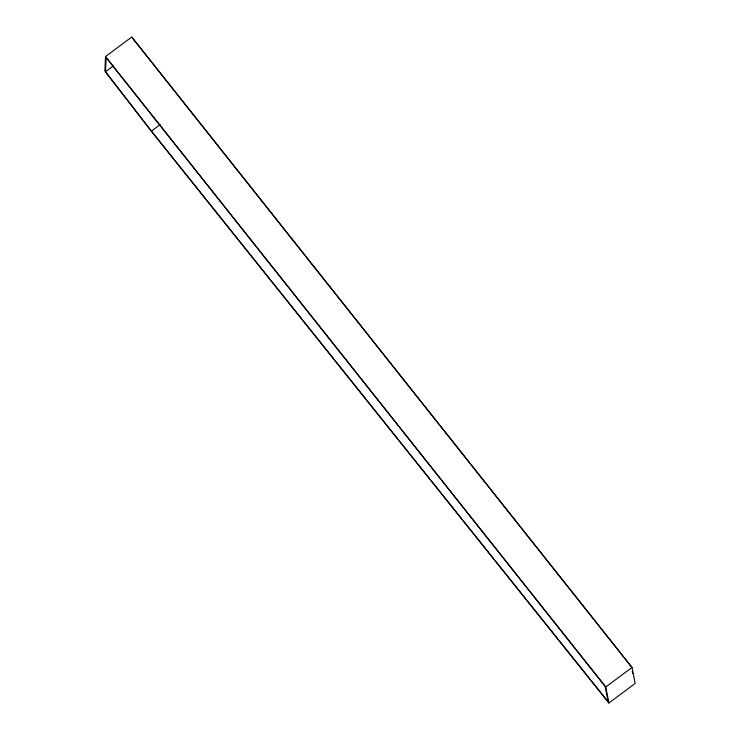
<?xml version="1.0" encoding="UTF-8"?>
<svg xmlns="http://www.w3.org/2000/svg" width="740" height="740" viewBox="0 0 740 740"><rect width="100%" height="100%" fill="white"/><g stroke="black" fill="none" stroke-linecap="round" stroke-linejoin="round"><path stroke-width="1.11" d="M105.515 56.564L104.849 71.105L151.441 131.359L608.89 703L635.151 683.436L632.034 667.434L131.776 37L105.515 56.564L605.773 686.998L608.89 703M105.524 71.761L106.172 57.618L605.172 686.461L608.169 701.871L151.422 131.11L105.524 71.761L113.405 65.888M151.422 131.11L160.173 124.588M605.773 686.998L632.034 667.434M132.432 38.045L631.433 666.888M632.284 671.291L632.719 673.493"/></g></svg>
